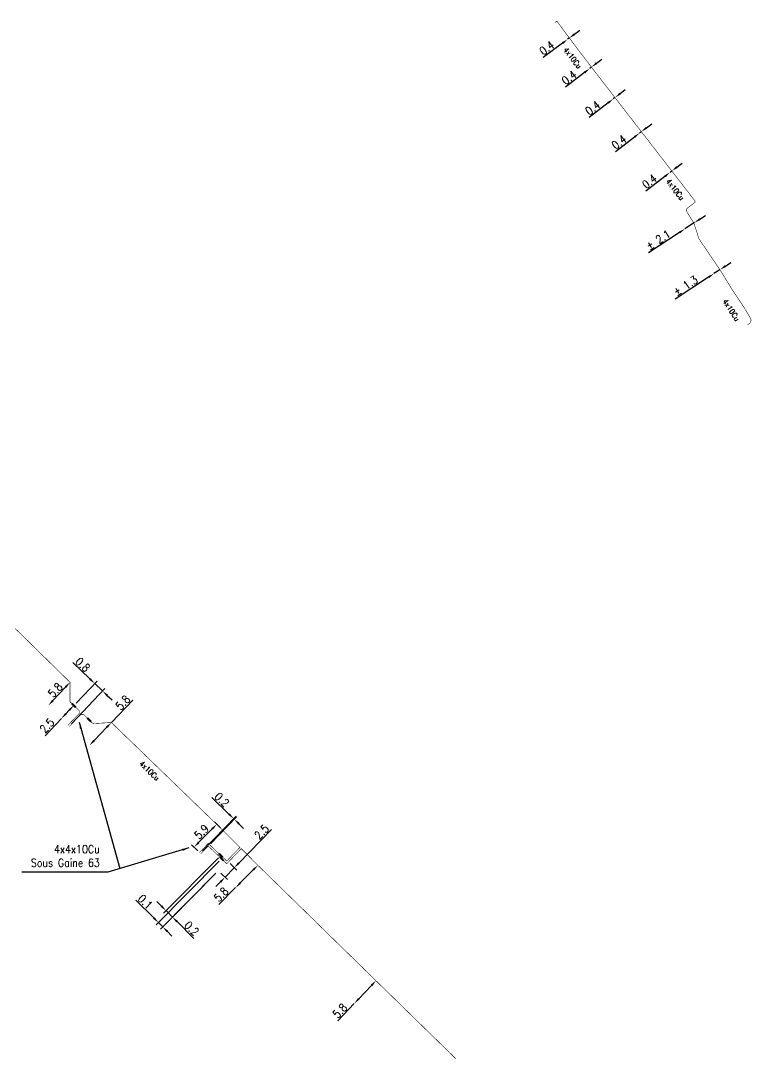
# Model space of a CAD drawing. Header units: millimetres. Extents: x 81122 to 82000, y 143040 to 144000.
# Drawn here: x 81219.9 to 81354.2, y 143776.3 to 143967.3 of the extents above; entities that cross this region are included whole.
import ezdxf
from ezdxf.enums import TextEntityAlignment as Align

# ---------------------------------------------------------------- set-up
doc = ezdxf.new("R2010")
doc.units = ezdxf.units.MM
doc.header["$PDMODE"] = 34
doc.linetypes.add('E_ST_Cu', pattern=[2000, 1000, 1000])
doc.layers.get('0').update_dxf_attribs({"linetype": 'CONTINUOUS'})
doc.layers.get('DEFPOINTS').update_dxf_attribs({"linetype": 'CONTINUOUS'})
doc.layers.add('E_100', color=3, linetype='CONTINUOUS')
doc.layers.add('E_300', color=7, linetype='CONTINUOUS')
doc.styles.add('M_ROMANS', font='ROMANS.shx', dxfattribs={"width": 0.75})
doc.styles.get("Standard").update_dxf_attribs({"font": 'romans.shx', "width": 0.85})
doc.dimstyles.get("Standard").update_dxf_attribs({"dimtxt": 1.5, "dimasz": 1.2, "dimexe": 0.625, "dimexo": 0.625, "dimgap": 0.25, "dimtad": 1, "dimdec": 1, "dimzin": 0, "dimdsep": 46, "dimtxsty": 'Standard', "dimcen": -0.5, "dimadec": 0, "dimazin": 0, "dimtfac": 1, "dimtdec": 1, "dimtmove": 0, "dimatfit": 3, "dimfxl": 0, "dimtolj": 1, "dimtzin": 0, "dimarcsym": 0})

# ---------------------------------------------------------------- blocks, each defined once
blk = doc.blocks.new('*D15')
at = {"layer": 'DEFPOINTS', "color": 0, "linetype": 'Continuous', "transparency": 16777216}
for p in [(81257.95, 143812.71), (81256.23, 143810.96), (81257.45, 143809.77)]:
    blk.add_point(p, dxfattribs=at)
at = {"layer": 'E_100', "color": 0, "linetype": 'Continuous', "lineweight": -2, "transparency": 16777216}
for p, q in [((81260, 143812.39), (81266, 143818.55)), ((81257.45, 143809.77), (81259.16, 143811.53)), ((81258.39, 143812.28), (81259.61, 143811.09)), ((81256.68, 143810.52), (81257.9, 143809.34)), ((81256.61, 143808.91), (81255.77, 143808.06))]:
    blk.add_line(p, q, dxfattribs=at)
at = {"layer": 'E_100', "color": 0, "linetype": 'Continuous', "transparency": 16777216}
for points in [[(81259.85, 143812.53), (81260.14, 143812.25), (81259.16, 143811.53)], [(81256.47, 143809.05), (81256.76, 143808.78), (81257.45, 143809.77)]]:
    blk.add_solid(points, dxfattribs=at)
at = {"layer": 'E_100', "color": 0, "linetype": 'Continuous', "transparency": 16777216, "insert": (81264.18, 143818.11), "char_height": 1.5, "attachment_point": 5, "rotation": 45.7241}
blk.add_mtext('\\A1;2.5', dxfattribs=at)
blk = doc.blocks.new('*D16')
at = {"layer": 'DEFPOINTS', "color": 0, "linetype": 'Continuous', "transparency": 16777216}
for p in [(81259.16, 143820.44), (81254.38, 143815.5), (81252.88, 143814.19)]:
    blk.add_point(p, dxfattribs=at)
at = {"layer": 'E_100', "color": 0, "linetype": 'Continuous', "lineweight": -2, "transparency": 16777216}
for p, q in [((81258.18, 143821.39), (81255.04, 143824.43)), ((81253.31, 143814.64), (81259.48, 143821)), ((81254.81, 143815.95), (81259.59, 143820.89)), ((81259.16, 143820.44), (81259.04, 143820.55)), ((81260.02, 143819.61), (81260.88, 143818.77))]:
    blk.add_line(p, q, dxfattribs=at)
at = {"layer": 'E_100', "color": 0, "linetype": 'Continuous', "transparency": 16777216}
for points in [[(81258.32, 143821.53), (81258.04, 143821.24), (81259.04, 143820.55)], [(81260.16, 143819.75), (81259.88, 143819.46), (81259.16, 143820.44)]]:
    blk.add_solid(points, dxfattribs=at)
at = {"layer": 'E_100', "color": 0, "linetype": 'Continuous', "transparency": 16777216, "insert": (81256.87, 143824.04), "char_height": 1.5, "attachment_point": 5, "rotation": 315.9121}
blk.add_mtext('\\A1;0.2', dxfattribs=at)
blk = doc.blocks.new('*D17')
at = {"layer": 'DEFPOINTS', "color": 0, "linetype": 'Continuous', "transparency": 16777216}
for p in [(81256.69, 143813.78), (81256.23, 143810.96), (81246.6, 143803.63)]:
    blk.add_point(p, dxfattribs=at)
at = {"layer": 'E_300', "color": 0, "linetype": 'Continuous', "lineweight": -2, "transparency": 16777216}
for p, q in [((81256.25, 143813.34), (81246.16, 143803.18)), ((81255.79, 143810.52), (81247.34, 143802.01)), ((81245.75, 143804.47), (81244.9, 143805.32)), ((81246.6, 143803.63), (81247.78, 143802.45)), ((81248.64, 143801.61), (81251.74, 143798.52))]:
    blk.add_line(p, q, dxfattribs=at)
at = {"layer": 'E_300', "color": 0, "linetype": 'Continuous', "transparency": 16777216}
for points in [[(81245.89, 143804.61), (81245.61, 143804.33), (81246.6, 143803.63)], [(81248.78, 143801.75), (81248.49, 143801.46), (81247.78, 143802.45)]]:
    blk.add_solid(points, dxfattribs=at)
at = {"layer": 'E_300', "color": 0, "linetype": 'Continuous', "transparency": 16777216, "insert": (81251.32, 143800.35), "char_height": 1.5, "attachment_point": 5, "rotation": 315.1919}
blk.add_mtext('\\A1;0.2', dxfattribs=at)
blk = doc.blocks.new('*D18')
at = {"layer": 'DEFPOINTS', "color": 0, "linetype": 'Continuous', "transparency": 16777216}
for p in [(81256.84, 143813.16), (81256.23, 143810.96), (81245.21, 143801.44)]:
    blk.add_point(p, dxfattribs=at)
at = {"layer": 'E_300', "color": 0, "linetype": 'Continuous', "lineweight": -2, "transparency": 16777216}
for p, q in [((81256.4, 143812.71), (81244.77, 143801)), ((81255.79, 143810.52), (81245.56, 143800.21)), ((81244.36, 143802.29), (81241.08, 143805.54)), ((81246, 143800.65), (81245.21, 143801.44)), ((81246.85, 143799.81), (81247.7, 143798.96))]:
    blk.add_line(p, q, dxfattribs=at)
at = {"layer": 'E_300', "color": 0, "linetype": 'Continuous', "transparency": 16777216}
for points in [[(81244.5, 143802.43), (81244.21, 143802.14), (81245.21, 143801.44)], [(81246.99, 143799.95), (81246.71, 143799.67), (81246, 143800.65)]]:
    blk.add_solid(points, dxfattribs=at)
at = {"layer": 'E_300', "color": 0, "linetype": 'Continuous', "transparency": 16777216, "insert": (81242.78, 143805.26), "char_height": 1.5, "attachment_point": 5, "rotation": 315.1919}
blk.add_mtext('\\A1;0.1', dxfattribs=at)
blk = doc.blocks.new('*D79')
at = {"layer": 'DEFPOINTS', "color": 0, "linetype": 'Continuous', "transparency": 16777216}
for p in [(81263.49, 143811.98), (81259.41, 143807.87), (81259.41, 143807.87)]:
    blk.add_point(p, dxfattribs=at)
at = {"layer": 'E_100', "color": 0, "linetype": 'Continuous', "lineweight": -2, "transparency": 16777216}
for p, q in [((81263.05, 143812.42), (81263.05, 143812.42)), ((81262.65, 143811.13), (81260.25, 143808.72)), ((81259.41, 143807.87), (81256.33, 143804.77))]:
    blk.add_line(p, q, dxfattribs=at)
at = {"layer": 'E_100', "color": 0, "linetype": 'Continuous', "transparency": 16777216}
for points in [[(81262.51, 143811.27), (81262.79, 143810.99), (81263.49, 143811.98)], [(81260.11, 143808.86), (81260.39, 143808.58), (81259.41, 143807.87)]]:
    blk.add_solid(points, dxfattribs=at)
at = {"layer": 'E_100', "color": 0, "linetype": 'Continuous', "transparency": 16777216, "insert": (81256.73, 143806.6), "char_height": 1.5, "attachment_point": 5, "rotation": 45.1919}
blk.add_mtext('\\A1;5.8', dxfattribs=at)
blk = doc.blocks.new('*D80')
at = {"layer": 'DEFPOINTS', "color": 0, "linetype": 'Continuous', "transparency": 16777216}
for p in [(81257.06, 143818.4), (81251.76, 143815.31), (81252.88, 143814.19)]:
    blk.add_point(p, dxfattribs=at)
at = {"layer": 'E_100', "color": 0, "linetype": 'Continuous', "lineweight": -2, "transparency": 16777216}
for p, q in [((81256.62, 143818.84), (81255.5, 143819.96)), ((81255.09, 143818.67), (81252.6, 143816.16)), ((81252.44, 143814.63), (81251.31, 143815.75))]:
    blk.add_line(p, q, dxfattribs=at)
at = {"layer": 'E_100', "color": 0, "linetype": 'Continuous', "transparency": 16777216}
for points in [[(81254.95, 143818.81), (81255.24, 143818.53), (81255.94, 143819.52)], [(81252.46, 143816.3), (81252.74, 143816.02), (81251.76, 143815.31)]]:
    blk.add_solid(points, dxfattribs=at)
at = {"layer": 'E_100', "color": 0, "linetype": 'Continuous', "transparency": 16777216, "insert": (81253.14, 143818.12), "char_height": 1.5, "attachment_point": 5, "rotation": 45.1919}
blk.add_mtext('\\A1;5.9', dxfattribs=at)
blk = doc.blocks.new('*D81')
at = {"layer": 'DEFPOINTS', "color": 0, "linetype": 'Continuous', "transparency": 16777216}
for p in [(81236.56, 143838.23), (81232.54, 143834.04), (81232.55, 143834.04)]:
    blk.add_point(p, dxfattribs=at)
at = {"layer": 'E_100', "color": 0, "linetype": 'Continuous', "lineweight": -2, "transparency": 16777216}
for p, q in [((81236.56, 143838.23), (81240.5, 143842.35)), ((81233.37, 143834.91), (81235.73, 143837.37)), ((81232.09, 143834.47), (81232.09, 143834.47))]:
    blk.add_line(p, q, dxfattribs=at)
at = {"layer": 'E_100', "color": 0, "linetype": 'Continuous', "transparency": 16777216}
for points in [[(81235.58, 143837.51), (81235.87, 143837.23), (81236.56, 143838.23)], [(81233.23, 143835.05), (81233.52, 143834.77), (81232.54, 143834.04)]]:
    blk.add_solid(points, dxfattribs=at)
at = {"layer": 'E_100', "color": 0, "linetype": 'Continuous', "transparency": 16777216, "insert": (81238.68, 143841.9), "char_height": 1.5, "attachment_point": 5, "rotation": 46.2522}
blk.add_mtext('\\A1;5.8', dxfattribs=at)
blk = doc.blocks.new('*D82')
at = {"layer": 'DEFPOINTS', "color": 0, "linetype": 'Continuous', "transparency": 16777216}
for p in [(81228.95, 143845.63), (81224.99, 143841.39), (81224.99, 143841.39)]:
    blk.add_point(p, dxfattribs=at)
at = {"layer": 'E_100', "color": 0, "linetype": 'Continuous', "lineweight": -2, "transparency": 16777216}
blk.add_line((81228.13, 143844.75), (81225.81, 143842.26), dxfattribs=at)
at = {"layer": 'E_100', "color": 0, "linetype": 'Continuous', "transparency": 16777216}
for points in [[(81227.98, 143844.88), (81228.27, 143844.61), (81228.95, 143845.63)], [(81225.66, 143842.4), (81225.95, 143842.13), (81224.99, 143841.39)]]:
    blk.add_solid(points, dxfattribs=at)
at = {"layer": 'E_100', "color": 0, "linetype": 'Continuous', "transparency": 16777216, "insert": (81226.24, 143844.19), "char_height": 1.5, "attachment_point": 5, "rotation": 46.9663}
blk.add_mtext('\\A1;5.8', dxfattribs=at)
blk = doc.blocks.new('*D83')
at = {"layer": 'DEFPOINTS', "color": 0, "linetype": 'Continuous', "transparency": 16777216}
for p in [(81285.21, 143790.75), (81281.22, 143786.54), (81281.22, 143786.54)]:
    blk.add_point(p, dxfattribs=at)
at = {"layer": 'E_100', "color": 0, "linetype": 'Continuous', "lineweight": -2, "transparency": 16777216}
for p, q in [((81284.38, 143789.88), (81282.05, 143787.41)), ((81281.22, 143786.54), (81278.21, 143783.37))]:
    blk.add_line(p, q, dxfattribs=at)
at = {"layer": 'E_100', "color": 0, "linetype": 'Continuous', "transparency": 16777216}
for points in [[(81284.24, 143790.02), (81284.53, 143789.74), (81285.21, 143790.75)], [(81281.9, 143787.55), (81282.19, 143787.28), (81281.22, 143786.54)]]:
    blk.add_solid(points, dxfattribs=at)
at = {"layer": 'E_100', "color": 0, "linetype": 'Continuous', "transparency": 16777216, "insert": (81278.58, 143785.21), "char_height": 1.5, "attachment_point": 5, "rotation": 46.5112}
blk.add_mtext('\\A1;5.8', dxfattribs=at)
blk = doc.blocks.new('*D103')
at = {"layer": 'DEFPOINTS', "color": 0, "linetype": 'Continuous', "transparency": 16777216}
for p in [(81347.37, 143920.79), (81348.46, 143921.5), (81348.46, 143921.5)]:
    blk.add_point(p, dxfattribs=at)
at = {"layer": 'E_100', "color": 0, "linetype": 'Continuous', "lineweight": -2, "transparency": 16777216}
for p, q in [((81349.46, 143922.16), (81350.47, 143922.82)), ((81348.46, 143921.5), (81347.37, 143920.79)), ((81346.36, 143920.13), (81340.22, 143916.1))]:
    blk.add_line(p, q, dxfattribs=at)
at = {"layer": 'E_100', "color": 0, "linetype": 'Continuous', "transparency": 16777216}
for points in [[(81349.35, 143922.33), (81349.57, 143922), (81348.46, 143921.5)], [(81346.26, 143920.3), (81346.47, 143919.96), (81347.37, 143920.79)]]:
    blk.add_solid(points, dxfattribs=at)
at = {"layer": 'E_100', "color": 0, "linetype": 'Continuous', "transparency": 16777216, "insert": (81342.16, 143918.57), "char_height": 1.5, "attachment_point": 5, "rotation": 33.2458}
blk.add_mtext('\\A1;%%p 1.3', dxfattribs=at)
blk = doc.blocks.new('*D104')
at = {"layer": 'DEFPOINTS', "color": 0, "linetype": 'Continuous', "transparency": 16777216}
for p in [(81343.78, 143930.16), (81342.02, 143929), (81342.02, 143929)]:
    blk.add_point(p, dxfattribs=at)
at = {"layer": 'E_100', "color": 0, "linetype": 'Continuous', "lineweight": -2, "transparency": 16777216}
for p, q in [((81343.78, 143930.16), (81342.02, 143929)), ((81344.79, 143930.81), (81345.79, 143931.47)), ((81341.02, 143928.35), (81335.33, 143924.62))]:
    blk.add_line(p, q, dxfattribs=at)
at = {"layer": 'E_100', "color": 0, "linetype": 'Continuous', "transparency": 16777216}
for points in [[(81344.68, 143930.98), (81344.9, 143930.65), (81343.78, 143930.16)], [(81340.91, 143928.51), (81341.13, 143928.18), (81342.02, 143929)]]:
    blk.add_solid(points, dxfattribs=at)
at = {"layer": 'E_100', "color": 0, "linetype": 'Continuous', "transparency": 16777216, "insert": (81337.13, 143926.99), "char_height": 1.5, "attachment_point": 5, "rotation": 33.2458}
blk.add_mtext('\\A1;%%p 2.1', dxfattribs=at)
blk = doc.blocks.new('*D105')
at = {"layer": 'DEFPOINTS', "color": 0, "linetype": 'Continuous', "transparency": 16777216}
for p in [(81233.49, 143845.41), (81229.64, 143841.37), (81228.77, 143837.55)]:
    blk.add_point(p, dxfattribs=at)
at = {"layer": 'E_300', "color": 0, "linetype": 'Continuous', "lineweight": -2, "transparency": 16777216}
for p, q in [((81232.62, 143846.24), (81229.45, 143849.25)), ((81230.07, 143841.82), (81233.92, 143845.86)), ((81229.2, 143838), (81235.37, 143844.48)), ((81234.94, 143844.03), (81233.49, 143845.41)), ((81235.81, 143843.2), (81236.68, 143842.38))]:
    blk.add_line(p, q, dxfattribs=at)
at = {"layer": 'E_300', "color": 0, "linetype": 'Continuous', "transparency": 16777216}
for points in [[(81232.76, 143846.38), (81232.48, 143846.09), (81233.49, 143845.41)], [(81235.94, 143843.35), (81235.67, 143843.06), (81234.94, 143844.03)]]:
    blk.add_solid(points, dxfattribs=at)
at = {"layer": 'E_300', "color": 0, "linetype": 'Continuous', "transparency": 16777216, "insert": (81231.29, 143848.88), "char_height": 1.5, "attachment_point": 5, "rotation": 316.4246}
blk.add_mtext('\\A1;0.8', dxfattribs=at)
blk = doc.blocks.new('E_300_02')
at = {"color": 0, "linetype": 'Continuous'}
blk.add_solid([(-1, 0.75), (-1, 0), (1, 0.75), (1, 0)], dxfattribs=at)
at = {"color": 0, "linetype": 'Continuous', "style": 'M_ROMANS', "width": 0.75, "flags": 3}
for tag, p in [('DEF_LEG', (0, -4.25)), ('DEF_COUP', (0, -6.75)), ('DEF_TYPE', (0, -9.25))]:
    blk.add_attdef(tag, text='', height=1.2, dxfattribs=at).set_placement(p, align=Align.MIDDLE)
blk = doc.blocks.new('*D106')
at = {"layer": 'DEFPOINTS', "color": 0, "linetype": 'Continuous', "transparency": 16777216}
for p in [(81229.64, 143841.37), (81227.36, 143838.98), (81227.36, 143838.98)]:
    blk.add_point(p, dxfattribs=at)
at = {"layer": 'E_300', "color": 0, "linetype": 'Continuous', "lineweight": -2, "transparency": 16777216}
for p, q in [((81228.82, 143840.5), (81228.19, 143839.84)), ((81227.36, 143838.98), (81224.35, 143835.81))]:
    blk.add_line(p, q, dxfattribs=at)
at = {"layer": 'E_300', "color": 0, "linetype": 'Continuous', "transparency": 16777216}
for points in [[(81228.67, 143840.64), (81228.96, 143840.36), (81229.64, 143841.37)], [(81228.05, 143839.98), (81228.34, 143839.71), (81227.36, 143838.98)]]:
    blk.add_solid(points, dxfattribs=at)
at = {"layer": 'E_300', "color": 0, "linetype": 'Continuous', "transparency": 16777216, "insert": (81224.72, 143837.65), "char_height": 1.5, "attachment_point": 5, "rotation": 46.4246}
blk.add_mtext('\\A1;2.5', dxfattribs=at)
blk = doc.blocks.new('*D123')
at = {"layer": 'DEFPOINTS', "color": 0, "linetype": 'Continuous', "transparency": 16777216}
for p in [(81320.45, 143963.88), (81320.45, 143963.88), (81320.77, 143964.12)]:
    blk.add_point(p, dxfattribs=at)
at = {"layer": 'E_100', "color": 0, "linetype": 'Continuous', "lineweight": -2, "transparency": 16777216}
for p, q in [((81321.74, 143964.83), (81322.7, 143965.54)), ((81319.49, 143963.16), (81315.93, 143960.53)), ((81320.77, 143964.12), (81320.45, 143963.88))]:
    blk.add_line(p, q, dxfattribs=at)
at = {"layer": 'E_100', "color": 0, "linetype": 'Continuous', "transparency": 16777216}
for points in [[(81321.62, 143964.99), (81321.86, 143964.67), (81320.77, 143964.12)], [(81319.37, 143963.32), (81319.61, 143963), (81320.45, 143963.88)]]:
    blk.add_solid(points, dxfattribs=at)
at = {"layer": 'E_100', "color": 0, "linetype": 'Continuous', "transparency": 16777216, "insert": (81316.63, 143962.29), "char_height": 1.5, "attachment_point": 5, "rotation": 36.5248}
blk.add_mtext('\\A1;0.4', dxfattribs=at)
blk = doc.blocks.new('*D124')
at = {"layer": 'DEFPOINTS', "color": 0, "linetype": 'Continuous', "transparency": 16777216}
for p in [(81324.83, 143958.76), (81324.51, 143958.51), (81324.51, 143958.51)]:
    blk.add_point(p, dxfattribs=at)
at = {"layer": 'E_100', "color": 0, "linetype": 'Continuous', "lineweight": -2, "transparency": 16777216}
for p, q in [((81324.83, 143958.76), (81324.51, 143958.51)), ((81325.78, 143959.49), (81326.73, 143960.22)), ((81323.56, 143957.78), (81320.06, 143955.06))]:
    blk.add_line(p, q, dxfattribs=at)
at = {"layer": 'E_100', "color": 0, "linetype": 'Continuous', "transparency": 16777216}
for points in [[(81325.66, 143959.65), (81325.9, 143959.33), (81324.83, 143958.76)], [(81323.44, 143957.93), (81323.69, 143957.62), (81324.51, 143958.51)]]:
    blk.add_solid(points, dxfattribs=at)
at = {"layer": 'E_100', "color": 0, "linetype": 'Continuous', "transparency": 16777216, "insert": (81320.73, 143956.84), "char_height": 1.5, "attachment_point": 5, "rotation": 37.7425}
blk.add_mtext('\\A1;0.4', dxfattribs=at)
blk = doc.blocks.new('*D125')
at = {"layer": 'DEFPOINTS', "color": 0, "linetype": 'Continuous', "transparency": 16777216}
for p in [(81328.84, 143952.92), (81328.84, 143952.92), (81329.16, 143953.16)]:
    blk.add_point(p, dxfattribs=at)
at = {"layer": 'E_100', "color": 0, "linetype": 'Continuous', "lineweight": -2, "transparency": 16777216}
for p, q in [((81329.16, 143953.16), (81328.84, 143952.92)), ((81330.11, 143953.9), (81331.06, 143954.63)), ((81327.89, 143952.18), (81324.39, 143949.47))]:
    blk.add_line(p, q, dxfattribs=at)
at = {"layer": 'E_100', "color": 0, "linetype": 'Continuous', "transparency": 16777216}
for points in [[(81327.77, 143952.34), (81328.02, 143952.02), (81328.84, 143952.92)], [(81329.99, 143954.05), (81330.23, 143953.74), (81329.16, 143953.16)]]:
    blk.add_solid(points, dxfattribs=at)
at = {"layer": 'E_100', "color": 0, "linetype": 'Continuous', "transparency": 16777216, "insert": (81325.06, 143951.25), "char_height": 1.5, "attachment_point": 5, "rotation": 37.7425}
blk.add_mtext('\\A1;0.4', dxfattribs=at)
blk = doc.blocks.new('*D126')
at = {"layer": 'DEFPOINTS', "color": 0, "linetype": 'Continuous', "transparency": 16777216}
for p in [(81333.7, 143946.64), (81333.7, 143946.64), (81334.02, 143946.89)]:
    blk.add_point(p, dxfattribs=at)
at = {"layer": 'E_100', "color": 0, "linetype": 'Continuous', "lineweight": -2, "transparency": 16777216}
for p, q in [((81334.96, 143947.62), (81335.91, 143948.36)), ((81332.75, 143945.91), (81329.25, 143943.2)), ((81334.02, 143946.89), (81333.7, 143946.64))]:
    blk.add_line(p, q, dxfattribs=at)
at = {"layer": 'E_100', "color": 0, "linetype": 'Continuous', "transparency": 16777216}
for points in [[(81334.84, 143947.78), (81335.09, 143947.46), (81334.02, 143946.89)], [(81332.63, 143946.07), (81332.87, 143945.75), (81333.7, 143946.64)]]:
    blk.add_solid(points, dxfattribs=at)
at = {"layer": 'E_100', "color": 0, "linetype": 'Continuous', "transparency": 16777216, "insert": (81329.91, 143944.98), "char_height": 1.5, "attachment_point": 5, "rotation": 37.7425}
blk.add_mtext('\\A1;0.4', dxfattribs=at)
blk = doc.blocks.new('*D127')
at = {"layer": 'DEFPOINTS', "color": 0, "linetype": 'Continuous', "transparency": 16777216}
for p in [(81339.62, 143939.65), (81339.3, 143939.41), (81339.3, 143939.41)]:
    blk.add_point(p, dxfattribs=at)
at = {"layer": 'E_100', "color": 0, "linetype": 'Continuous', "lineweight": -2, "transparency": 16777216}
for p, q in [((81339.62, 143939.65), (81339.3, 143939.41)), ((81340.56, 143940.39), (81341.51, 143941.12)), ((81338.35, 143938.67), (81334.85, 143935.96))]:
    blk.add_line(p, q, dxfattribs=at)
at = {"layer": 'E_100', "color": 0, "linetype": 'Continuous', "transparency": 16777216}
for points in [[(81340.44, 143940.55), (81340.69, 143940.23), (81339.62, 143939.65)], [(81338.23, 143938.83), (81338.47, 143938.52), (81339.3, 143939.41)]]:
    blk.add_solid(points, dxfattribs=at)
at = {"layer": 'E_100', "color": 0, "linetype": 'Continuous', "transparency": 16777216, "insert": (81335.51, 143937.74), "char_height": 1.5, "attachment_point": 5, "rotation": 37.7416}
blk.add_mtext('\\A1;0.4', dxfattribs=at)

msp = doc.modelspace()

# ---------------------------------------------------------------- linework, layer by layer
at = {"layer": 'E_100', "linetype": 'E_ST_Cu', "const_width": 0.1, "flags": 128}
msp.add_lwpolyline([(81318.15, 143966.98), (81318.48, 143967.22), (81320.77, 143964.12), (81324.83, 143958.76), (81329.16, 143953.16), (81334.02, 143946.89), (81339.62, 143939.65), (81343.82, 143934.22, -0.371939), (81343.83, 143933.88), (81342.36, 143932.73, 0.305415), (81342.37, 143932.17), (81343.67, 143930.08), (81344.6, 143927.2), (81348.46, 143921.5), (81350.55, 143918.11), (81352.96, 143914.47), (81354.08, 143912.58, -0.332694), (81353.93, 143911.65), (81353.51, 143911.35)], format="xyb", dxfattribs=at)
at = {"layer": 'E_100', "linetype": 'E_ST_Cu', "flags": 128}
for points in [[(81202.52, 143869.26, 0.1, 0.1, 0), (81202.36, 143869.06, 0.1, 0.1, 0), (81202.36, 143869.06, 0.1, 0.1, 0), (81207.94, 143863.51, 0.1, 0.1, 0), (81212.05, 143859.43, 0.1, 0.1, 0.40724), (81212.75, 143859.43, 0.1, 0.1, 0), (81213.33, 143859.99, 0.1, 0.1, -0.397915), (81214.02, 143860, 0.1, 0.1, 0), (81219.68, 143854.73, 0.1, 0.1, 0), (81228.95, 143845.63, 0.1, 0.1, 0), (81228.93, 143842.08, 0.1, 0.1, 0), (81229.64, 143841.37, 0.1, 0.1, 0), (81230.54, 143840.52, 0.1, 0.1, 0), (81230.54, 143840.52, 0.1, 0.1, -0.43953), (81230.54, 143839.78, 0.1, 0.1, 0), (81228.58, 143837.75, 0, 0, 0)], [(81252.74, 143814.33, 0.1, 0.1, 0), (81254.37, 143816, 0.1, 0.1, 0), (81256.69, 143813.78, 0.1, 0.1, 0), (81257.77, 143812.76, 0.1, 0.1, 0), (81260.2, 143815.27, 0.1, 0.1, 0), (81257.06, 143818.4, 0.1, 0.1, 0), (81236.56, 143838.23, 0.1, 0.1, 0), (81233.18, 143838.03, 0.1, 0.1, 0), (81232.46, 143838.72, 0.1, 0.1, 0), (81232.46, 143838.72, 0.1, 0.1, 0), (81231.75, 143839.42, 0.1, 0.1, 0), (81231.55, 143839.62, 0.1, 0.1, 0.373641), (81230.85, 143839.6, 0.1, 0.1, 0), (81228.82, 143837.5, 0, 0, 0)], [(81252.99, 143814.08, 0.1, 0.1, 0), (81254.38, 143815.5, 0.1, 0.1, 0), (81256.84, 143813.16, 0.1, 0.1, 0), (81257.77, 143812.26, 0.1, 0.1, 0), (81260.45, 143815.03, 0.1, 0.1, 0), (81263.49, 143811.98, 0.1, 0.1, 0), (81285.21, 143790.75, 0.1, 0.1, 0), (81299.93, 143776.36, 0, 0, 0)]]:
    msp.add_lwpolyline(points, format="xyseb", dxfattribs=at)

# ---------------------------------------------------------------- block references
at = {"layer": 'E_300', "xscale": 0.5, "yscale": 0.5, "zscale": 0.5, "rotation": 315.8199551432272}
for p in [(81229.51, 143841.24), (81232.33, 143838.59), (81256.56, 143813.65), (81256.71, 143813.02)]:
    msp.add_blockref('E_300_02', p, dxfattribs=at)

# ---------------------------------------------------------------- texts
at = {"layer": 'E_100', "linetype": 'Continuous', "width": 0.85}
for rotation, p in [(307.7416, (81319.59, 143961.94)), (307.7416, (81338.46, 143937.74)), (303.0609, (81348.89, 143915.71))]:
    msp.add_text('4x10Cu', height=1, rotation=rotation, dxfattribs=at).set_placement(p)
msp.add_text('4x10Cu', height=1, rotation=316.1502, dxfattribs=at).set_placement((81243.55, 143829.36), align=Align.MIDDLE)
at = {"layer": 'E_100', "linetype": 'Continuous', "insert": (81234.43, 143815.69), "char_height": 1.5, "attachment_point": 3}
msp.add_mtext('4x4x10Cu\\PSous Gaine 63', dxfattribs=at)

# ---------------------------------------------------------------- dimensions: what is measured, and where the dimension line sits
at = {"layer": 'E_100', "linetype": 'Continuous'}
for base, p1, p2, angle, picture, middle, dimtype in [((81320.45, 143963.88), (81320.77, 143964.12), (81320.45, 143963.88), 36.5248, '*D123', (81317.22, 143961.49), 160), ((81324.51, 143958.51), (81324.83, 143958.76), (81324.51, 143958.51), 37.7425, '*D124', (81321.34, 143956.05), 160), ((81328.84, 143952.92), (81329.16, 143953.16), (81328.84, 143952.92), 37.7425, '*D125', (81325.67, 143950.46), 160), ((81333.7, 143946.64), (81334.02, 143946.89), (81333.7, 143946.64), 37.7425, '*D126', (81330.52, 143944.19), 160), ((81339.3, 143939.41), (81339.62, 143939.65), (81339.3, 143939.41), 37.7416, '*D127', (81336.12, 143936.95), 160), ((81224.99, 143841.39), (81228.95, 143845.63), (81224.99, 143841.39), 46.9663, '*D82', (81226.97, 143843.51), 160), ((81232.54, 143834.04), (81236.56, 143838.23), (81232.55, 143834.04), 46.2522, '*D81', (81239.4, 143841.21), 160), ((81259.16, 143820.44), (81252.88, 143814.19), (81254.38, 143815.5), 315.9121, '*D16', (81256.18, 143823.33), 160), ((81251.76, 143815.31), (81257.06, 143818.4), (81252.88, 143814.19), 45.1919, '*D80', (81253.85, 143817.41), 160), ((81257.45, 143809.77), (81257.95, 143812.71), (81256.23, 143810.96), 225.7241, '*D15', (81264.9, 143817.41), 161), ((81259.41, 143807.87), (81263.49, 143811.98), (81259.41, 143807.87), 45.1919, '*D79', (81257.44, 143805.89), 160), ((81281.22, 143786.54), (81285.21, 143790.75), (81281.22, 143786.54), 46.5112, '*D83', (81279.3, 143784.52), 160)]:
    dim = msp.add_linear_dim(base=base, p1=p1, p2=p2, angle=angle, dimstyle='Standard', dxfattribs=at)
    dim.commit()
    dim.dimension.update_dxf_attribs({"geometry": picture, "text_midpoint": middle, "dimtype": dimtype})
for base, p1, p2, text, picture, middle in [((81342.02, 143929), (81343.78, 143930.16), (81342.02, 143929), '%%p 2.1', '*D104', (81337.67, 143926.15)), ((81348.46, 143921.5), (81347.37, 143920.79), (81348.46, 143921.5), '%%p 1.3', '*D103', (81342.71, 143917.74))]:
    dim = msp.add_linear_dim(base=base, p1=p1, p2=p2, angle=213.2458, text=text, dimstyle='Standard', dxfattribs=at)
    dim.commit()
    dim.dimension.update_dxf_attribs({"geometry": picture, "text_midpoint": middle, "dimtype": 160})
at = {"layer": 'E_300', "linetype": 'Continuous'}
for base, p1, p2, angle, text, picture, middle in [((81233.49, 143845.41), (81228.77, 143837.55), (81229.64, 143841.37), 316.4246, '0.8', '*D105', (81230.6, 143848.16)), ((81227.36, 143838.98), (81229.64, 143841.37), (81227.36, 143838.98), 46.4246, '2.5', '*D106', (81225.44, 143836.96)), ((81246.6, 143803.63), (81256.23, 143810.96), (81256.69, 143813.78), 315.1919, '0.2', '*D17', (81250.61, 143799.64)), ((81245.21, 143801.44), (81256.23, 143810.96), (81256.84, 143813.16), 315.1919, '0.1', '*D18', (81242.08, 143804.55))]:
    dim = msp.add_linear_dim(base=base, p1=p1, p2=p2, angle=angle, text=text, dimstyle='Standard', dxfattribs=at)
    dim.commit()
    dim.dimension.update_dxf_attribs({"geometry": picture, "text_midpoint": middle, "dimtype": 160})

# ---------------------------------------------------------------- leaders
at = {"layer": 'E_100', "linetype": 'Continuous'}
msp.add_leader([(81230.63, 143838.27), (81238.11, 143811.36)], dimstyle='Standard', dxfattribs=at)
at = {"layer": 'E_100', "linetype": 'Continuous', "annotation_type": 0, "has_hookline": 1, "hookline_direction": 1, "text_width": 14.33}
msp.add_leader([(81250.79, 143815.16), (81235.88, 143810.69), (81234.68, 143810.69)], dimstyle='Standard', override={"dimgap": 0.25, "dimtad": 1}, dxfattribs=at)

doc.saveas('drawing.dxf')
